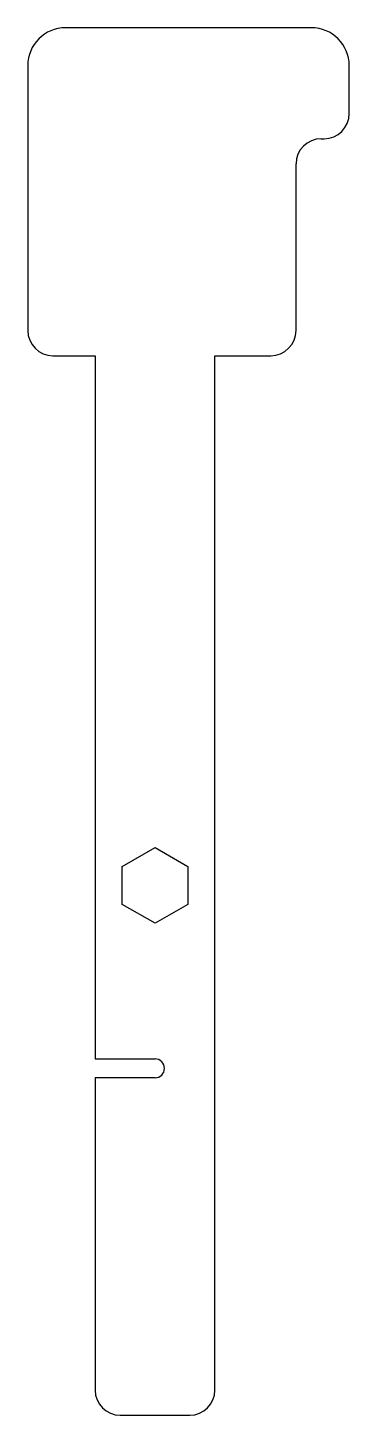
# Model space of a CAD drawing. Header units: millimetres. Extents: x 219 to 244, y -84 to 26.
import ezdxf

# ---------------------------------------------------------------- set-up
doc = ezdxf.new("R2010")
doc.units = ezdxf.units.MM
doc.layers.get('0').update_dxf_attribs({"linetype": 'CONTINUOUS'})

msp = doc.modelspace()

# ---------------------------------------------------------------- linework, layer by layer
for p, q in [((241.15, 26), (221.66, 26)), ((218.66, 23), (218.66, 2)), ((244.15, 19.2), (244.15, 23)), ((241.93, 17.2), (242.15, 17.2)), ((239.93, 2), (239.93, 15.2)), ((220.66, 0), (224, 0)), ((224, 0), (224, -55.75)), ((233.5, -82), (233.5, 0)), ((233.5, 0), (237.93, 0)), ((224, -55.75), (228.75, -55.75)), ((228.75, -57.25), (224, -57.25)), ((224, -57.25), (224, -82)), ((226, -84), (231.5, -84))]:
    msp.add_line(p, q)
msp.add_lwpolyline([(228.75, -45), (226.15, -43.5), (226.15, -40.5), (228.75, -39), (231.35, -40.5), (231.35, -43.5)], close=True)
for centre, radius, start, end in [((221.66, 23), 3, 90, 180), ((241.15, 23), 3, 0, 90), ((242.15, 19.2), 2, -90, 0), ((241.93, 15.2), 2, 90, 180), ((220.66, 2), 2, 180, 270), ((237.93, 2), 2, 270, 360), ((228.75, -56.5), 0.75, -90, 90), ((226, -82), 2, 180, 270), ((231.5, -82), 2, -90, 0)]:
    msp.add_arc(centre, radius, start, end)

doc.saveas('drawing.dxf')
